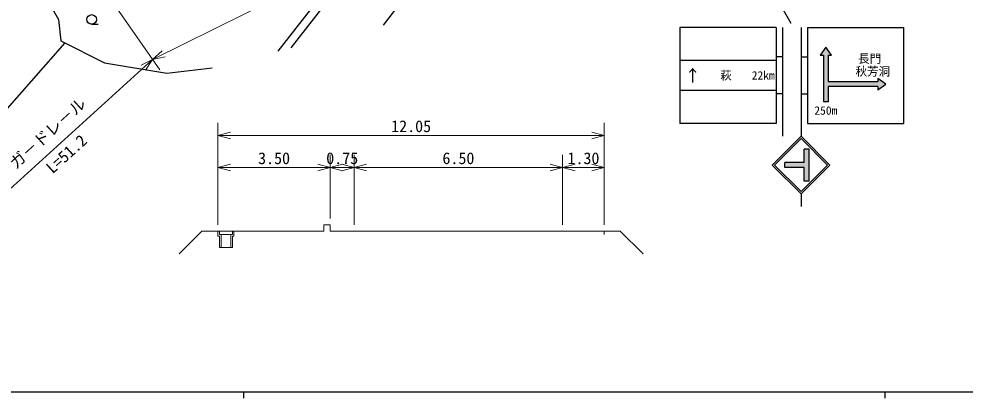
# Model space of a CAD drawing. Units: millimetres, scale not verified, with parts at other scales. Extents: x 40000 to 680000, y 20000 to 380000.
# Drawn here: x 132982 to 280538, y 204000 to 263230 of the extents above; entities that cross this region are included whole.
import ezdxf
from ezdxf.enums import TextEntityAlignment as Align

# ---------------------------------------------------------------- set-up
doc = ezdxf.new("R2010")
doc.units = ezdxf.units.MM
doc.header["$LTSCALE"] = 1000
for name, color, linetype, lineweight in [('M-BGD', 7, 'Continuous', 25), ('M-STR-HTXT', 7, 'Continuous', 13), ('M-STR-STRC', 7, 'Continuous', 25), ('M-TTL-BAND', 7, 'Continuous', 25)]:
    doc.layers.add(name, color=color, linetype=linetype, lineweight=lineweight)
doc.styles.add('@ＭＳ ゴシック', font='')
doc.styles.add('ＭＳ ゴシック', font='')
doc.styles.get('@ＭＳ ゴシック').set_extended_font_data('@MS Gothic')
doc.styles.get('ＭＳ ゴシック').set_extended_font_data('MS Gothic')

msp = doc.modelspace()

# ---------------------------------------------------------------- hatches: boundary and pattern name
at = {"layer": 'M-STR-STRC'}
for points in [[(258451, 257539), (257951, 257539), (258826, 258789), (259701, 257539), (259201, 257539), (259201, 253414), (266951, 253414), (266951, 253914), (268201, 253039), (266951, 252164), (266951, 252664), (259201, 252664), (259201, 250289), (258451, 250289)], [(252451, 240780), (255451, 240780), (255451, 242905), (256201, 242905), (256201, 237905), (255451, 237905), (255451, 240030), (252451, 240030)]]:
    msp.add_hatch(color=256, dxfattribs=at).paths.add_polyline_path(points)

# ---------------------------------------------------------------- linework, layer by layer
at = {"layer": 'M-BGD'}
for p, q in [((208459, 303419), (173349, 258168)), ((209429, 302548), (175398, 258688)), ((134935, 270567), (139160, 263138)), ((196313, 270752), (189772, 262269)), ((139160, 263138), (139543, 259802)), ((144323, 262392), (145323, 262393)), ((139543, 259802), (146305, 256370)), ((140117, 259497), (129076, 246892)), ((146305, 256370), (156050, 254736)), ((156050, 254736), (163136, 255598))]:
    msp.add_line(p, q, dxfattribs=at)
msp.add_circle((144322, 263142), 750, dxfattribs=at)
for radius, start, end in [(165291, 124.30296, 135.24875), (163791, 124.30296, 135.23163), (162291, 124.6038, 135.21428)]:
    msp.add_arc((227100, 136986), radius, start, end, dxfattribs=at)
at = {"layer": 'M-STR-HTXT'}
for p, q in [((134215, 285012), (154971, 255268)), ((153826, 256909), (196151, 277918)), ((155327, 258231), (153826, 256909)), ((124384, 230207), (153826, 256909)), ((153826, 256909), (152048, 255994)), ((152743, 255227), (153826, 256909)), ((153826, 256909), (155787, 257304)), ((164024, 231049), (164024, 247000)), ((224274, 231049), (224274, 247000)), ((165956, 245518), (164024, 245000)), ((164024, 245000), (224274, 245000)), ((164024, 245000), (165956, 244482)), ((224274, 245000), (222343, 245518)), ((222343, 244482), (224274, 245000)), ((181524, 232049), (181524, 242000)), ((185274, 231049), (185274, 242000)), ((217774, 231049), (217774, 242000)), ((165956, 240518), (164024, 240000)), ((181524, 240000), (179593, 240518)), ((183456, 240518), (181524, 240000)), ((185274, 240000), (183343, 240518)), ((187206, 240518), (185274, 240000)), ((217774, 240000), (215843, 240518)), ((219706, 240518), (217774, 240000)), ((224274, 240000), (222343, 240518)), ((164024, 240000), (181524, 240000)), ((164024, 240000), (165956, 239482)), ((179593, 239482), (181524, 240000)), ((181524, 240000), (185274, 240000)), ((181524, 240000), (183456, 239482)), ((183343, 239482), (185274, 240000)), ((185274, 240000), (217774, 240000)), ((185274, 240000), (187206, 239482)), ((215843, 239482), (217774, 240000)), ((217774, 240000), (224274, 240000)), ((217774, 240000), (219706, 239482)), ((222343, 239482), (224274, 240000)), ((181524, 231049), (180524, 231049)), ((180524, 231049), (180524, 230049)), ((181524, 230049), (181524, 231049)), ((161524, 230049), (157989, 226514)), ((180524, 230049), (161524, 230049)), ((164024, 230049), (164024, 229299)), ((164274, 229299), (164024, 229299)), ((164274, 230049), (164274, 229549)), ((166274, 229549), (164274, 229549)), ((164274, 229299), (164274, 227549)), ((164524, 229549), (164524, 227549)), ((166024, 229549), (166024, 227549)), ((166274, 230049), (166274, 229549)), ((166274, 229299), (166274, 227549)), ((166524, 229299), (166274, 229299)), ((166524, 230049), (166524, 229299)), ((185274, 230049), (181524, 230049)), ((217774, 230049), (185274, 230049)), ((217774, 230049), (226774, 230049)), ((224274, 230049), (224274, 229549)), ((226774, 230049), (230310, 226514)), ((166274, 227549), (164274, 227549))]:
    msp.add_line(p, q, dxfattribs=at)
at = {"layer": 'M-STR-STRC'}
for p, q in [((216146, 327787), (253371, 262546)), ((236057, 261905), (236057, 246905)), ((251057, 261905), (236057, 261905)), ((251057, 261905), (251057, 246905)), ((252057, 261905), (252057, 244905)), ((254951, 261905), (254951, 244905)), ((255951, 261905), (255951, 246905)), ((255951, 261905), (270951, 261905)), ((270951, 261905), (270951, 246905)), ((258826, 258789), (257951, 257539)), ((259701, 257539), (258826, 258789)), ((236057, 256780), (251057, 256780)), ((236057, 256780), (236057, 252030)), ((252057, 257280), (251057, 257280)), ((254951, 257280), (255951, 257280)), ((257951, 257539), (258451, 257539)), ((258451, 257539), (258451, 250289)), ((259201, 257539), (259701, 257539)), ((259201, 257539), (259201, 253414)), ((268201, 253039), (266951, 253914)), ((266951, 253914), (266951, 253414)), ((266951, 253414), (259201, 253414)), ((266951, 252664), (259201, 252664)), ((259201, 252664), (259201, 250289)), ((266951, 252164), (268201, 253039)), ((266951, 252664), (266951, 252164)), ((251057, 252030), (236057, 252030)), ((252057, 251530), (251057, 251530)), ((254951, 251530), (255951, 251530)), ((259201, 250289), (258451, 250289)), ((251057, 246905), (236057, 246905)), ((255951, 246905), (270951, 246905)), ((250451, 240405), (254951, 244905)), ((250805, 240405), (254951, 244551)), ((259451, 240405), (254951, 244905)), ((259097, 240405), (254951, 244551)), ((256201, 242905), (255451, 242905)), ((255451, 240780), (255451, 242905)), ((256201, 237905), (256201, 242905)), ((252451, 240030), (252451, 240780)), ((255451, 240780), (252451, 240780)), ((250451, 240405), (254951, 235905)), ((250805, 240405), (254951, 236258)), ((255451, 240030), (252451, 240030)), ((254951, 235905), (259451, 240405)), ((254951, 236258), (259097, 240405)), ((255451, 237905), (255451, 240030)), ((256201, 237905), (255451, 237905)), ((254951, 235905), (254951, 233905))]:
    msp.add_line(p, q, dxfattribs=at)
at = {"layer": 'M-TTL-BAND'}
for p, q in [((40000, 205000), (579000, 205000)), ((168000, 205000), (168000, 204000)), ((268000, 205000), (268000, 204000))]:
    msp.add_line(p, q, dxfattribs=at)

# ---------------------------------------------------------------- texts
at = {"layer": 'M-STR-HTXT', "style": 'ＭＳ ゴシック'}
msp.add_text('ガ－ドレ－ル', height=1833, rotation=42.205, dxfattribs=at).set_placement((138434, 244299), align=Align.BOTTOM_CENTER)
for s, p in [('12.05', (194149, 245000)), ('3.50', (172774, 240000)), ('0.75', (183399, 240000)), ('6.50', (201524, 240000)), ('1.30', (221024, 240000))]:
    msp.add_text(s, height=1833, dxfattribs=at).set_placement(p, align=Align.BOTTOM_CENTER)
at = {"layer": 'M-STR-HTXT', "style": '@ＭＳ ゴシック'}
msp.add_text('L=51.2', height=1833, rotation=42.205, dxfattribs=at).set_placement((139777, 242817), align=Align.TOP_CENTER)
at = {"layer": 'M-STR-STRC', "style": 'ＭＳ ゴシック'}
for s, height, p in [('長門', 1320, (265651, 257014)), ('↑', 1833, (238057, 254405)), ('秋芳洞', 1320, (266151, 255014)), ('萩', 1320, (243257, 254405)), ('250m', 1320, (258826, 248920))]:
    msp.add_text(s, height=height, dxfattribs=at).set_placement(p, align=Align.MIDDLE_CENTER)
msp.add_text('22km', height=1320, dxfattribs=at).set_placement((250857, 254405), align=Align.MIDDLE_RIGHT)

doc.saveas('drawing.dxf')
